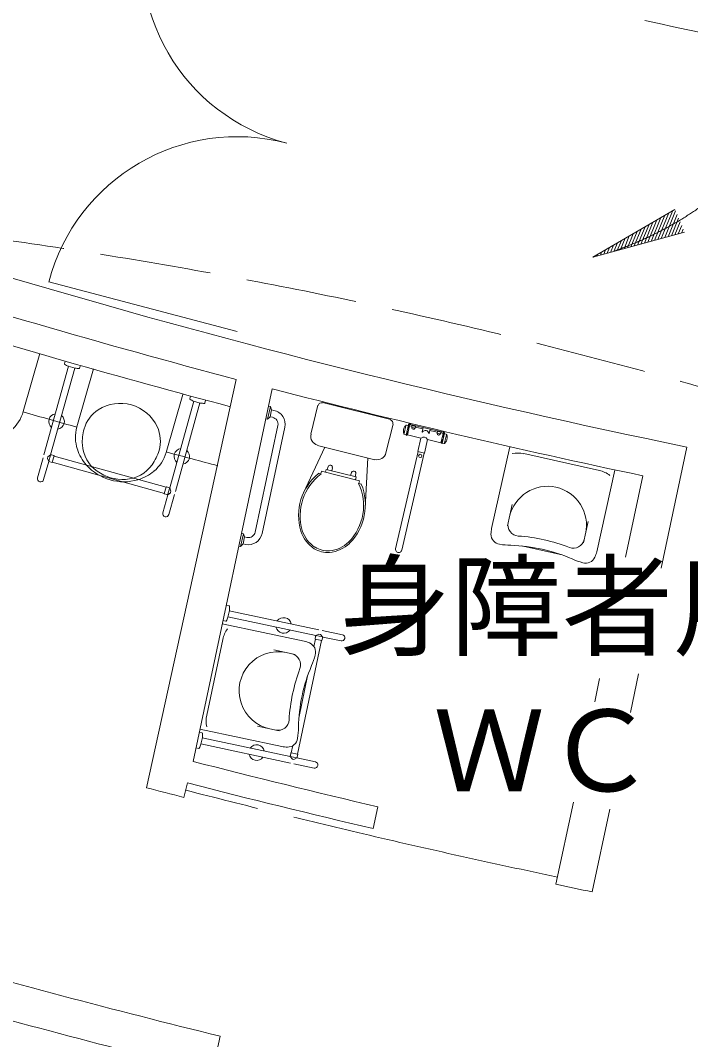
# Model space of a CAD drawing. Units: millimetres, scale not verified. Extents: x -33719 to 22651, y -21066 to 18138.
# Drawn here: x -23164 to -19552, y -10587 to -5096 of the extents above; entities that cross this region are included whole.
import ezdxf
from ezdxf.enums import TextEntityAlignment as Align

# ---------------------------------------------------------------- set-up
doc = ezdxf.new("R2010")
doc.units = ezdxf.units.MM
doc.header["$LTSCALE"] = 200
doc.linetypes.add('DASHED2', pattern=[3, 2, -1])
doc.linetypes.add('DASHED3', pattern=[4, 3, -1])
doc.layers.add('1-0_121', color=7, linetype='Continuous', lineweight=9)
doc.layers.add('8-2', color=7, linetype='Continuous', lineweight=9)
doc.styles.add('HGｺﾞｼｯｸE', font='')
doc.styles.get('HGｺﾞｼｯｸE').set_extended_font_data('HGｺﾞｼｯｸE')

msp = doc.modelspace()

# ---------------------------------------------------------------- linework, layer by layer
at = {"layer": '1-0_121'}
for p, q in [((-21995.8, -6772.7), (-23011.2, -6505.3)), ((-23058.7, -6890.8), (-23148.2, -7203.3)), ((-22904, -6959.6), (-23036.8, -7436)), ((-22871.2, -6968.8), (-23001.4, -7435.8)), ((-22922.6, -6931.5), (-22926.8, -6946.5)), ((-22869.5, -6969.2), (-22905.6, -6959.2)), ((-22840.7, -6954.4), (-22844.8, -6969.3)), ((-22769.7, -6973.6), (-22859.2, -7286)), ((-22000.5, -7030), (-22484, -9229.4)), ((-22233.4, -9087.8), (-21806.8, -7080.7)), ((-22289, -7111.2), (-22378.5, -7423.7)), ((-22247.6, -7119.8), (-22251.7, -7134.8)), ((-22228.9, -7147.9), (-22359.2, -7615)), ((-22196.1, -7157.1), (-22329, -7633.4)), ((-22194.5, -7157.5), (-22230.5, -7147.5)), ((-22165.6, -7142.7), (-22169.8, -7157.6)), ((-21831.5, -7244.9), (-21816.9, -7176.5)), ((-21826.7, -7174.4), (-21816.9, -7176.5)), ((-21810.5, -7194.2), (-21816.9, -7176.5)), ((-21599.2, -7324.8), (-21560.4, -7169.6)), ((-21536.2, -7155), (-21168.7, -7246.6)), ((-21841.3, -7242.8), (-21831.5, -7244.9)), ((-21831.5, -7244.9), (-21818.4, -7231.4)), ((-21818.4, -7231.4), (-21810.5, -7194.2)), ((-21805.6, -7234.1), (-21818.4, -7231.4)), ((-21797.7, -7196.9), (-21810.5, -7194.2)), ((-21776.4, -7279.1), (-21898.2, -7852.3)), ((-21739.2, -7287), (-21861, -7860.2)), ((-21194.1, -7425.8), (-21155.3, -7270.6)), ((-21086.4, -7278.4), (-21096.5, -7322.1)), ((-21085.9, -7330.2), (-21073.2, -7275.2)), ((-21073.9, -7278.2), (-21084.2, -7275.8)), ((-21066.8, -7279.8), (-21078.3, -7329.4)), ((-21078.2, -7296.6), (-21071.1, -7298.3)), ((-21073.3, -7297.8), (-21068.3, -7276.3)), ((-21066.9, -7279.8), (-21068.8, -7279.4)), ((-21053.9, -7282.8), (-21066.8, -7279.8)), ((-21063, -7273), (-20886.6, -7313.7)), ((-21062.4, -7273.1), (-21061.3, -7268.2)), ((-21053, -7278.6), (-21055, -7287.4)), ((-21055, -7287.4), (-21054.3, -7288)), ((-21054.1, -7288.9), (-21054.4, -7290.3)), ((-21054.1, -7278), (-21053.4, -7275.2)), ((-21033.2, -7282.9), (-21054.1, -7278)), ((-21053, -7278.6), (-21052.4, -7278.4)), ((-21053, -7288.6), (-21038.7, -7291.9)), ((-21038, -7292.7), (-21038.3, -7294.1)), ((-21037.3, -7291.9), (-21036.5, -7291.7)), ((-21034.4, -7282.9), (-21036.5, -7291.7)), ((-20995.4, -7296.2), (-21035.4, -7287)), ((-21034.9, -7282.5), (-21034.4, -7282.9)), ((-21033.2, -7282.9), (-21032.5, -7280)), ((-20993.8, -7288.9), (-20999.1, -7312.3)), ((-20955.8, -7297.7), (-20961.2, -7321.1)), ((-21085.3, -7327.8), (-21095.6, -7325.4)), ((-21081, -7331.4), (-21085.9, -7330.2)), ((-21081.1, -7309.3), (-21074, -7310.9)), ((-21081, -7331.4), (-21076.2, -7310.4)), ((-21078.3, -7329.4), (-21080.2, -7328.9)), ((-21078.3, -7329.4), (-21006.4, -7346)), ((-21006.4, -7346), (-21023.2, -7418.6)), ((-20969.4, -7354.6), (-20986.2, -7427.2)), ((-20897.5, -7371.1), (-20969.4, -7354.6)), ((-20917.5, -7314.2), (-20957.5, -7305)), ((-20916.6, -7310.1), (-20918.6, -7318.9)), ((-20918.6, -7318.9), (-20917.9, -7319.4)), ((-20917.6, -7320.4), (-20918, -7321.8)), ((-20917.7, -7309.5), (-20917, -7306.6)), ((-20896.8, -7314.4), (-20917.7, -7309.5)), ((-20916.6, -7310.1), (-20916, -7309.9)), ((-20916.6, -7320.1), (-20902.4, -7323.4)), ((-20901.6, -7324.1), (-20901.9, -7325.6)), ((-20900.9, -7323.4), (-20900, -7323.2)), ((-20898, -7314.4), (-20900, -7323.2)), ((-20886.1, -7321.5), (-20899, -7318.5)), ((-20898.4, -7314), (-20898, -7314.4)), ((-20886.1, -7321.5), (-20897.5, -7371.1)), ((-20896.8, -7314.4), (-20896.1, -7311.5)), ((-20895.9, -7374.1), (-20891.1, -7353.2)), ((-20886.2, -7354.3), (-20893.3, -7352.7)), ((-20891, -7375.2), (-20878.3, -7320.2)), ((-20888.2, -7340.5), (-20883.2, -7319)), ((-20887.1, -7313.6), (-20885.9, -7308.7)), ((-20884.1, -7322), (-20886.1, -7321.6)), ((-20879, -7323.2), (-20868.8, -7325.6)), ((-20877.9, -7372.5), (-20867.9, -7328.9)), ((-21638.1, -7641.1), (-21522.7, -7395.4)), ((-21562.7, -7385.4), (-21253.5, -7462.6)), ((-20895.6, -7371.6), (-20897.5, -7371.1)), ((-20891, -7375.2), (-20895.9, -7374.1)), ((-20890.4, -7372.7), (-20880.2, -7375.1)), ((-20526.6, -7392.8), (-20624.7, -7833.1)), ((-19573.2, -7394.2), (-19711.8, -8046.5)), ((-23041.7, -7453.4), (-23071.5, -7560.4)), ((-23016, -7447.1), (-23018.1, -7454.7)), ((-23011.5, -7471.9), (-23018.1, -7455.3)), ((-23015.7, -7446.6), (-23001.4, -7435.8)), ((-23002, -7437.8), (-23010.9, -7469.9)), ((-22983.1, -7440.6), (-22995.4, -7437.2)), ((-22982.4, -7441.9), (-22992, -7476.6)), ((-22982.6, -7442.8), (-22378.9, -7611.2)), ((-21305.7, -7723.9), (-21292.3, -7452.9)), ((-21021.3, -7419.1), (-21142, -7942.3)), ((-20988.1, -7426.7), (-21108.9, -7950)), ((-21023.2, -7418.6), (-20986.2, -7427.2)), ((-20044.3, -7520.7), (-20451.6, -7430)), ((-23011.5, -7471.9), (-23038.7, -7569.6)), ((-22993.3, -7477.3), (-23005.7, -7473.8)), ((-22991.8, -7475.7), (-22388.1, -7644.1)), ((-21515.4, -7515.8), (-21519, -7530.3)), ((-21355.3, -7555.7), (-21515.4, -7515.8)), ((-21506.3, -7500), (-21510.5, -7517)), ((-21482, -7506.1), (-21486.3, -7523)), ((-19960.5, -7518.8), (-20058.5, -7959.1)), ((-21544.4, -7539.4), (-21559, -7535.8)), ((-21540.8, -7524.9), (-21544.4, -7539.4)), ((-21380.1, -7531.5), (-21384.4, -7548.4)), ((-21355.9, -7537.5), (-21360.1, -7554.5)), ((-21355.3, -7555.7), (-21358.9, -7570.2)), ((-19810.6, -7549.1), (-19903.9, -7988.4)), ((-22378.6, -7610.3), (-22388.3, -7645)), ((-22377.4, -7609.5), (-22365, -7613)), ((-22359.7, -7616.9), (-22368.7, -7649.1)), ((-22352.6, -7631.6), (-22359.2, -7615)), ((-21340.7, -7590.2), (-21326.1, -7593.9)), ((-22369.2, -7651), (-22396.5, -7748.7)), ((-22387.6, -7646.2), (-22375.2, -7649.7)), ((-22369.2, -7651), (-22355, -7640.3)), ((-22333.9, -7650.8), (-22363.7, -7757.9)), ((-22352.6, -7632.2), (-22354.7, -7639.7)), ((-20539.6, -7819.2), (-20513.8, -7703.2)), ((-20129.7, -7910.5), (-20103.9, -7794.8)), ((-21977, -7929.6), (-21962.5, -7861.2)), ((-21972.2, -7859.1), (-21962.5, -7861.2)), ((-21986.8, -7927.5), (-21977, -7929.6)), ((-21951.2, -7918.8), (-21963.9, -7916.1)), ((-20245, -7975.9), (-20462.9, -7927.4)), ((-22054.6, -8246.4), (-22039.4, -8249.7)), ((-22038, -8274.3), (-22045.8, -8310.9)), ((-22038.3, -8276), (-21555.2, -8378.7)), ((-22072.2, -8329.6), (-22057.1, -8332.8)), ((-22045.4, -8309.2), (-21571.7, -8409.9)), ((-22075.9, -8346.7), (-21635.1, -8440.4)), ((-21537.5, -8382.4), (-21429, -8405.5)), ((-22160, -8838.6), (-22073.2, -8430.5)), ((-21671, -9049.2), (-21540.9, -8436.9)), ((-21582.6, -8469.1), (-21574.2, -8429.8)), ((-21576, -8428.4), (-21573.3, -8415.8)), ((-21575.2, -8429.6), (-21540, -8437.1)), ((-21555.6, -8402.3), (-21571.7, -8409.9)), ((-21569.7, -8410.3), (-21537.1, -8417.3)), ((-21554.9, -8402.2), (-21547.3, -8403.9)), ((-21535.1, -8417.7), (-21546.7, -8404.2)), ((-21538.8, -8436.3), (-21536.1, -8423.7)), ((-21535.1, -8417.7), (-21436, -8438.7)), ((-21682.7, -8512.1), (-21798.9, -8487.4)), ((-19832.9, -8616.4), (-19877.1, -8824.2)), ((-21662.5, -8845.2), (-21616.1, -8626.8)), ((-20042.6, -8640.8), (-20069.2, -8766.1)), ((-22200.1, -8931.1), (-22185, -8934.4)), ((-22196.5, -8914), (-21755.3, -9007.8)), ((-21769.9, -8922.9), (-21885.9, -8898.2)), ((-22183.5, -8959), (-22191.3, -8995.6)), ((-22190.9, -8993.9), (-21707.8, -9096.6)), ((-22183.9, -8960.6), (-21710.1, -9061.3)), ((-21704.4, -9042.1), (-21696, -9002.8)), ((-22217.8, -9014.3), (-22202.6, -9017.5)), ((-21706.5, -9042.7), (-21709.2, -9055.2)), ((-21705.3, -9041.9), (-21670.1, -9049.4)), ((-21669.3, -9050.6), (-21672, -9063.2)), ((-21698.5, -9074.9), (-21710.1, -9061.3)), ((-21708.2, -9061.7), (-21675.6, -9068.7)), ((-21698, -9075.2), (-21690.3, -9076.8)), ((-21690.1, -9100.4), (-21581.6, -9123.4)), ((-21673.6, -9069.1), (-21689.7, -9076.8)), ((-21673.6, -9069.1), (-21574.5, -9090.2)), ((-22263.3, -9204), (-22283.2, -9281.5)), ((-21237.5, -9332.3), (-21262.4, -9449.7)), ((-20184.3, -9307.7), (-20278.4, -9750)), ((-19987.8, -9345.1), (-20082.6, -9790.7)), ((-22088, -10568), (-22264.8, -11399.8))]:
    msp.add_line(p, q, dxfattribs=at)
for points in [[(-21540.8, -7524.9), (-21337.1, -7575.7), (-21340.7, -7590.2)], [(-21977, -7929.6), (-21963.9, -7916.1), (-21956, -7878.9)], [(-21943.3, -7881.6), (-21956, -7878.9), (-21962.5, -7861.2)]]:
    msp.add_lwpolyline(points, dxfattribs=at)
msp.add_circle((-21009.2, -7442.4), 9, dxfattribs=at)
for centre, radius, start, end in [((-21461.1, -4741.9), 1050, 165.25, 255.25), ((-10760.3, 35510), 41600, 257.45, 264.45043), ((-10760.3, 35510), 43800, 249.13081, 258.39244), ((-10760.3, 35510), 44000, 249.39066, 255.19921), ((-21995.8, -6772.7), 1050, 75.25, 165.25), ((-10760.3, 35510), 44150, 252.82473, 255.20873), ((-22924.9, -6947.1), 2, 164.4145, 238.4583), ((-22847.4, -6820.7), 150.2, 238.4583, 247.1328), ((-22905.3, -6958.2), 1, 247.1328, 254.4145), ((-22869.2, -6968.3), 1, 254.4145, 261.6962), ((-22847.7, -6820.6), 150.2, 261.6962, 270.3706), ((-22846.7, -6968.8), 2, 270.3706, 344.4145), ((-10760.3, 35510), 44000, 255.45992, 258.13022), ((-22249.8, -7135.3), 2, 164.4145, 238.4583), ((-22172.3, -7009), 150.2, 238.4583, 247.1328), ((-22625.7, -7378.9), 220, 25.4102, 122.6202), ((-22230.3, -7146.5), 1, 247.1328, 254.4145), ((-22194.2, -7156.6), 1, 254.4145, 261.6962), ((-22172.7, -7008.9), 150.2, 261.6962, 270.3706), ((-22171.7, -7157.1), 2, 270.3706, 344.4145), ((-21541, -7174.4), 18.8, 75.9995, 165.9995), ((-23345.3, -7146.8), 205, 309.7202, 344.0202), ((-10760.3, 35510), 44475, 253.82655, 254.21383), ((-22969.1, -7256.4), 42, 98.2906, 230.5383), ((-22969.1, -7256.4), 42, 278.2906, 50.5383), ((-22647.3, -7345.2), 180, 122.6202, 164.4802), ((-21813.5, -7271.2), 38, 347.9995, 77.9998), ((-21813.5, -7271.2), 76, 347.9995, 77.9998), ((-22662.1, -7342.5), 205, 164.0202, 198.3102), ((-22580.4, -7365.9), 250, 164.0202, 183.7302), ((-22589.6, -7361.7), 180, 343.5502, 25.4102), ((-21174.8, -7265.7), 18.8, 345.9995, 75.9995), ((-21055.3, -7308.6), 45, 154.2794, 179.7102), ((-21055.3, -7308.6), 45, 134.7638, 154.1552), ((-21084.9, -7278.8), 3, 76.9995, 134.7686), ((-21064, -7277.3), 9.5, 76.9995, 166.9995), ((-21064, -7277.3), 4.5, 77.0626, 167.0626), ((-21045.9, -7290.2), 8.5, 180.9301, 333.069), ((-21055, -7288.7), 1, 346.9995, 46.9995), ((-21037, -7292.9), 1, 106.9995, 166.9995), ((-21550.6, -7336.9), 48.8, 165.9995, 255.9995), ((-21055.3, -7308.6), 45, 179.8344, 199.2257), ((-21094.9, -7322.4), 3, 199.2305, 256.9995), ((-20991.2, -7364.7), 23.3, 33.6904, 120.333), ((-20998.2, -7312.5), 1, 166.9995, 256.9995), ((-20998.2, -7312.5), 0.96, 256.9995, 324.0712), ((-20981.9, -7324), 19, 9.0089, 144.9603), ((-20962.1, -7320.8), 1, 189.0238, 256.9995), ((-20962.1, -7320.8), 0.96, 256.9995, 346.9995), ((-20909.5, -7321.7), 8.5, 180.9301, 333.069), ((-20918.6, -7320.2), 1, 346.9995, 46.9995), ((-20900.6, -7324.4), 1, 106.9995, 166.9995), ((-20887.6, -7318), 4.5, 347.0626, 77.0626), ((-20887.6, -7318), 9.5, 346.9995, 76.9995), ((-20869.4, -7328.5), 3, 19.2305, 76.9995), ((-20909.1, -7342.3), 45, 334.2857, 359.7038), ((-20909.1, -7342.3), 45, 359.8344, 19.2257), ((-22628.8, -7331.6), 240, 198.0202, 221.7102), ((-22640.3, -7369.8), 190, 183.7502, 234.7502), ((-22294, -7444.7), 42, 98.2906, 230.5383), ((-20879.5, -7372.1), 3, 256.9995, 314.7686), ((-20909.1, -7342.3), 45, 314.7638, 334.1552), ((-23017.2, -7454.9), 1, 164.4145, 201.723), ((-23015.1, -7447.4), 1, 127.1059, 164.4145), ((-23011.6, -7495), 60.1, 74.4145, 80.2872), ((-22983.3, -7441.6), 1, 344.4145, 74.4145), ((-22657.3, -7343.8), 250, 324.3002, 344.0202), ((-22575.6, -7367.2), 205, 309.7202, 344.0202), ((-10760.3, 35510), 44475, 254.85793, 255.22914), ((-22294, -7444.7), 42, 278.2906, 50.5383), ((-21241.4, -7414), 48.8, 255.9995, 345.9995), ((-20484.2, -7576.5), 150, 77.4494, 101.5915), ((-22989.5, -7416), 60.1, 248.5417, 254.4145), ((-22993, -7476.3), 1, 254.4145, 344.4145), ((-22606.5, -7311.6), 270, 221.7102, 286.3202), ((-22608.6, -7378.8), 190, 273.2802, 324.2802), ((-21494.1, -7503), 11.2, 345.9995, 165.9995), ((-20076.9, -7667.1), 150, 53.3071, 77.4494), ((-23055.1, -7565), 17, 164.4145, 344.4145), ((-22611.4, -7328.9), 240, 234.7502, 273.2802), ((-22598, -7340.4), 240, 286.3202, 310.0102), ((-21368.5, -7763.7), 296.2, 129.8095, 196.4395), ((-21375.1, -7764.6), 281.2, 126.7595, 196.4395), ((-21368, -7534.5), 11.2, 345.3395, 166.6595), ((-22377.7, -7610.5), 1, 74.4145, 164.4145), ((-22381.2, -7670.9), 60.1, 68.5417, 74.4145), ((-22353.5, -7631.9), 1, 344.4145, 21.723), ((-21595.9, -7709.5), 281.2, 315.5595, 25.1595), ((-21601.3, -7705.6), 296.2, 315.5595, 22.1895), ((-20323.7, -7816), 210, 347.4494, 167.4494), ((-22387.4, -7645.2), 1, 164.4145, 254.4145), ((-22359.1, -7591.8), 60.1, 254.4145, 260.2872), ((-22355.6, -7639.5), 1, 307.1059, 344.4145), ((-22380.1, -7753.3), 17, 164.4145, 344.4145), ((-21473.1, -7785.3), 190, 199.3295, 235.6795), ((-21474.3, -7785), 181.2, 199.3295, 235.6795), ((-20478.2, -7865.2), 150, 167.4494, 179.2274), ((-20476.9, -7813.9), 60, 167.4494, 265.973), ((-21935.4, -7844.4), 76, 257.9999, 347.9995), ((-21935.4, -7844.4), 38, 257.9999, 347.9995), ((-20573.2, -7864), 55, 179.2268, 261.4071), ((-20548, -8823.3), 952, 68.9255, 85.9735), ((-20184.1, -7879.1), 60, 248.925, 347.1353), ((-21507.9, -7826.8), 136.2, 237.8595, 274.1395), ((-21507.3, -7824.4), 128.8, 237.8595, 274.1395), ((-21519.1, -7773.8), 190, 276.3195, 312.6695), ((-21517.9, -7774.1), 181.2, 276.3195, 312.6695), ((-21125.5, -7946.1), 17, 167.0162, 347.0162), ((-20506.7, -7424), 500, 261.4073, 268.3069), ((-20548, -8823.3), 900, 66.5912, 88.307), ((-20204.9, -7926.1), 150, 335.6722, 347.2898), ((-19991.9, -7538.6), 500, 246.5919, 253.4918), ((-20118.3, -7965.2), 55, 253.4973, 335.6721), ((-22039.8, -8251.6), 2, 3.9561, 77.9999), ((-22187.5, -8261.9), 150, 355.2816, 3.9561), ((-22039, -8274.1), 1, 348, 355.2816), ((-22056.7, -8330.9), 2, 258, 332.0438), ((-22187.4, -8261.5), 150, 332.0438, 340.7182), ((-22046.7, -8310.7), 1, 340.7182, 348), ((-21745.5, -8355.6), 42, 11.8761, 144.1238), ((-21926.5, -8461.6), 150, 143.8579, 168), ((-21745.5, -8355.6), 42, 191.8761, 324.1238), ((-21666.3, -8587.1), 150, 66.222, 77.9999), ((-21628, -8500.2), 55, 344.0423, 66.2225), ((-21575, -8428.6), 1, 168, 258), ((-21514.6, -8428.3), 60, 162.1272, 168), ((-21555.1, -8403.2), 1, 77.9999, 115.3085), ((-21547.5, -8404.8), 1, 40.6914, 77.9999), ((-21539.8, -8436.1), 1, 258, 348), ((-21594.8, -8411.3), 60, 348, 353.8727), ((-21432.5, -8422.1), 17, 258, 77.9999), ((-21775.3, -8707.1), 210, 77.9999, 258), ((-21713.6, -8566.9), 60, 339.4764, 77.9999), ((-22055.8, -8377.8), 500, 337.1425, 344.0421), ((-20765.8, -8921.7), 952, 159.4759, 176.5239), ((-20765.8, -8921.7), 900, 157.1424, 178.8581), ((-22013.3, -8869.8), 150, 168, 192.1423), ((-21775.9, -8860.3), 60, 258.3141, 356.5244), ((-22185.4, -8936.3), 2, 3.9561, 77.9999), ((-22333, -8946.6), 150, 355.2816, 3.9561), ((-22165.5, -8893.7), 500, 351.9576, 358.8575), ((-22332.9, -8946.2), 150, 332.0438, 340.7182), ((-22192.3, -8995.4), 1, 340.7182, 348), ((-22184.5, -8958.8), 1, 348, 355.2816), ((-21891, -9040.3), 42, 11.8761, 144.1238), ((-21724.9, -8956), 55, 269.7773, 351.9521), ((-22202.1, -9015.6), 2, 258, 332.0438), ((-21891, -9040.3), 42, 191.8761, 324.1238), ((-21724.5, -8861), 150, 258.1596, 269.7772), ((-21650.5, -9067.8), 60, 168, 173.8726), ((-21705.5, -9042.9), 1, 77.9999, 168), ((-21670.3, -9050.4), 1, 348, 77.9999), ((-10760.3, 35510), 46050, 255.57307, 256.84903), ((-21697.8, -9074.2), 1, 220.6914, 258), ((-21690.1, -9075.8), 1, 258, 295.3085), ((-21730.7, -9050.7), 60, 342.1272, 348), ((-21578, -9106.8), 17, 258, 77.9999), ((-10760.3, 35510), 46170, 255.57307, 256.85202), ((-10760.3, 35510), 46250, 255.31614, 255.57307), ((-10760.3, 35510), 46210, 256.79636, 258.12407), ((-10760.3, 35510), 46250, 258.12388, 258.37165), ((-10760.3, 35510), 47450, 254.06415, 256.18845), ((-10760.3, 35510), 47650, 253.87024, 255.95544)]:
    msp.add_arc(centre, radius, start, end, dxfattribs=at)
at = {"layer": '1-0_121', "linetype": 'DASHED2'}
msp.add_arc((-10760.3, 35510), 46210, 255.57307, 256.79636, dxfattribs=at)
at = {"layer": '8-2', "linetype": 'DASHED3'}
for q in [(-19636.8, -6113.9), (-19585.1, -6237.2)]:
    msp.add_line((-20079.3, -6371.9), q, dxfattribs=at)
at = {"layer": '8-2'}
for p, q in [((-19747, -6281.3), (-19691.5, -6145.8)), ((-19728.7, -6276.3), (-19670.2, -6133.4)), ((-19710.5, -6271.4), (-19648.9, -6121)), ((-19692.2, -6266.4), (-19633.3, -6122.4)), ((-19674, -6261.4), (-19625.1, -6141.9)), ((-19819.9, -6301.2), (-19776.6, -6195.4)), ((-19801.7, -6296.2), (-19755.4, -6183)), ((-19783.4, -6291.3), (-19734.1, -6170.6)), ((-19765.2, -6286.3), (-19712.8, -6158.2)), ((-19655.7, -6256.4), (-19616.9, -6161.5)), ((-19637.5, -6251.5), (-19608.7, -6181.1)), ((-19619.3, -6246.5), (-19600.5, -6200.6)), ((-19911.1, -6326.1), (-19883.1, -6257.5)), ((-19892.9, -6321.1), (-19861.8, -6245.1)), ((-19874.7, -6316.1), (-19840.5, -6232.7)), ((-19856.4, -6311.1), (-19819.2, -6220.2)), ((-19838.2, -6306.2), (-19797.9, -6207.8)), ((-19601, -6241.5), (-19592.3, -6220.2)), ((-19984.1, -6345.9), (-19968.2, -6307.1)), ((-19965.9, -6341), (-19946.9, -6294.7)), ((-19947.6, -6336), (-19925.6, -6282.3)), ((-19929.4, -6331), (-19904.4, -6269.9)), ((-20057.1, -6365.8), (-20053.4, -6356.8)), ((-20038.8, -6360.9), (-20032.1, -6344.4)), ((-20020.6, -6355.9), (-20010.8, -6331.9)), ((-20002.3, -6350.9), (-19989.5, -6319.5)), ((-20075.3, -6370.8), (-20074.6, -6369.2))]:
    msp.add_line(p, q, dxfattribs=at)
at = {"layer": '8-2', "linetype": 'DASHED3'}
for centre, radius, start, end in [((-20599.8, -4526.6), 1920.2, 289.506, 342.382), ((-27134, -33914.6), 27908.3, 66.55371, 88.96375)]:
    msp.add_arc(centre, radius, start, end, dxfattribs=at)

# ---------------------------------------------------------------- texts
at = {"layer": '1-0_121', "style": 'HGｺﾞｼｯｸE'}
for s, p in [('身障者用', (-21447, -8604.4)), ('ＷＣ', (-20938.2, -9380.7))]:
    msp.add_text(s, height=439.9, dxfattribs=at).set_placement(p, align=Align.BOTTOM_LEFT)

doc.saveas('drawing.dxf')
